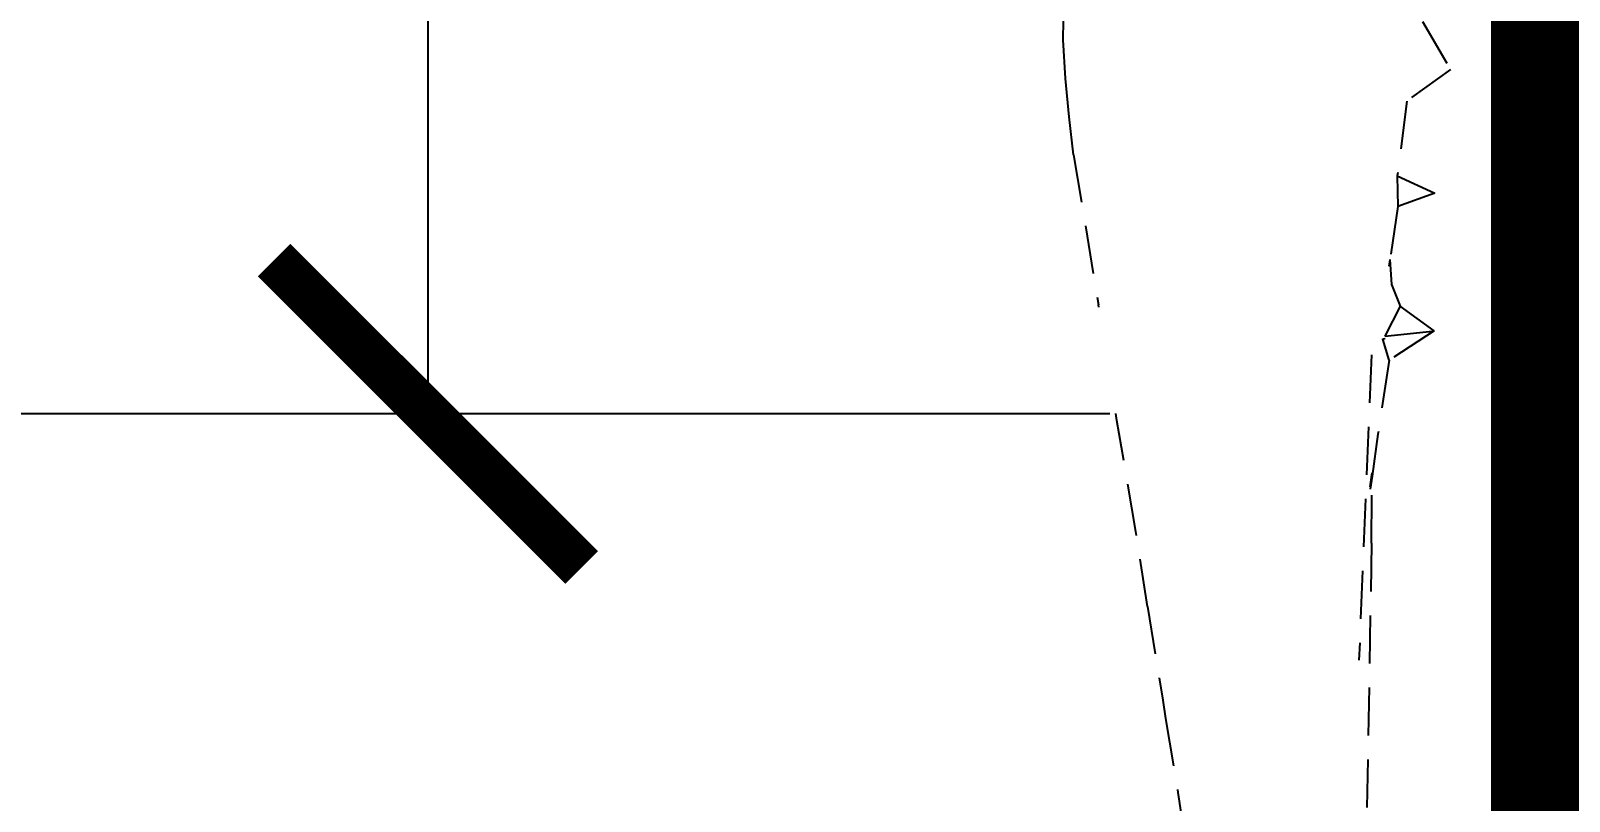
# Model space of a CAD drawing. Header units: millimetres. Extents: x 0 to 460473, y -68369 to 85219.
# Drawn here: x 229758.7 to 229958.7, y -30908.2 to -30807.9 of the extents above; entities that cross this region are included whole.
import ezdxf

# ---------------------------------------------------------------- set-up
doc = ezdxf.new("R2010")
doc.units = ezdxf.units.MM
doc.header["$LTSCALE"] = 50
doc.linetypes.add('HIDDEN2', pattern=[0.1875, 0.125, -0.0625])
for name, color, linetype in [('DIM', 7, 'Continuous'), ('fur', 6, 'Continuous'), ('hid', 8, 'HIDDEN2')]:
    doc.layers.add(name, color=color, linetype=linetype)
doc.styles.add('맑은 고딕', font='malgun.ttf')
doc.dimstyles.new('DH IN40', dxfattribs={"dimscale": 40, "dimtxt": 2.5, "dimasz": 1, "dimexe": 1.5, "dimexo": 1.5, "dimtad": 1, "dimdec": 7, "dimlunit": 6, "dimtxsty": '맑은 고딕', "dimblk": 'ARCHTICK', "dimcen": 2.5, "dimclrd": 256, "dimclre": 256, "dimclrt": 256, "dimadec": 0, "dimazin": 0, "dimtfac": 1, "dimtdec": 7, "dimtix": 1, "dimtmove": 0, "dimatfit": 3, "dimldrblk": 'ARCHTICK', "dimfxl": 1, "dimtfillclr": 1, "dimlwd": -1, "dimlwe": -1, "dimarcsym": 0})

# ---------------------------------------------------------------- blocks, each defined once
blk = doc.blocks.new('_ArchTick')
at = {"color": 0, "linetype": 'ByBlock', "const_width": 0.15}
blk.add_lwpolyline([(-0.5, -0.5), (0.5, 0.5)], dxfattribs=at)
blk = doc.blocks.new('*D439')
at = {"layer": 'Defpoints', "color": 0, "transparency": 16777216}
for p in [(229959, -29637.76), (229810.33, -30857.76), (229959, -30857.76)]:
    blk.add_point(p, dxfattribs=at)
at = {"layer": 'DIM', "transparency": 16777216}
for p, q in [((229899, -29637.76), (229750.33, -29637.76)), ((229810.33, -29637.76), (229810.33, -30857.76)), ((229899, -30857.76), (229750.33, -30857.76))]:
    blk.add_line(p, q, dxfattribs=at)
at = {"layer": 'DIM', "transparency": 16777216, "xscale": 40, "yscale": 40, "zscale": 40}
for p, rotation in [((229810.33, -29637.76), 90), ((229810.33, -30857.76), 270)]:
    blk.add_blockref('_ArchTick', p, dxfattribs=dict(at, rotation=rotation))
at = {"layer": 'DIM', "transparency": 16777216, "insert": (229725.01, -30247.76), "char_height": 100, "attachment_point": 5, "rotation": 90, "style": '맑은 고딕'}
blk.add_mtext('1,220', dxfattribs=at)

msp = doc.modelspace()

# ---------------------------------------------------------------- linework, layer by layer
at = {"layer": 'fur', "color": 40, "lineweight": 50, "true_color": 0xf8d731, "const_width": 20}
msp.add_lwpolyline([(227948.79534532, -29852.15140199), (229958.57693828, -29852.15140199), (229958.57693828, -31062.19639215), (227948.79534532, -31062.19639215)], close=True, dxfattribs=at)
at = {"layer": 'hid'}
for p, q in [((229958.49139526, -30797.10229871), (229956.26839995, -30929.40205013)), ((229892.92258467, -30809.12684069), (229893.02856855, -30804.07718785)), ((229939.65481203, -30806.74577983), (229943.29992443, -30812.96558179)), ((229893.24786854, -30814.14854353), (229892.92258467, -30809.12684069)), ((229943.29992443, -30812.96558179), (229937.6204547, -30817.07886965)), ((229893.73246152, -30819.12604942), (229893.24786854, -30814.14854353)), ((229937.6204547, -30817.07886965), (229936.39197483, -30826.79172286)), ((229894.30104173, -30824.07777155), (229893.73246152, -30819.12604942)), ((229894.30104173, -30824.07777155), (229897.52036073, -30843.56971765)), ((229936.39197483, -30826.79172286), (229941.24856968, -30829.07959501)), ((229936.39197483, -30826.79172286), (229936.46929641, -30830.81848589)), ((229936.46929641, -30830.81848589), (229935.43840099, -30837.68197331)), ((229941.24856968, -30829.07959501), (229936.46929641, -30830.81848589)), ((229935.43840099, -30837.68197331), (229935.30813964, -30838.54922632)), ((229935.43840099, -30837.68197331), (229935.64208886, -30840.92489796)), ((229935.64208886, -30840.92489796), (229936.77591645, -30843.75317221)), ((229897.56633046, -30843.87473022), (229897.52036073, -30843.56971765)), ((229936.77591645, -30843.75317221), (229934.7535573, -30847.64564046)), ((229941.17291452, -30846.98713108), (229936.77591645, -30843.75317221)), ((229934.7535573, -30847.64564046), (229941.17291452, -30846.98713108)), ((229941.17291452, -30846.98713108), (229935.33880164, -30850.79508886)), ((229934.81977284, -30848.0019744), (229934.49759622, -30848.05343851)), ((229934.49759622, -30848.05343851), (229934.5007584, -30848.02269524)), ((229935.33880164, -30850.79508886), (229934.49759622, -30848.05343851)), ((229933.0298194, -30850.07516474), (229931.40273348, -30889.81868285)), ((229935.33880164, -30850.79508886), (229933.87035826, -30860.41704509)), ((229899.93952225, -30858.62458261), (229899.78814208, -30857.73446331)), ((229902.39481101, -30873.06174344), (229899.93952225, -30858.62458261)), ((229933.87035826, -30860.41704509), (229933.11215944, -30865.88639174)), ((229932.87420144, -30867.27592847), (229933.11513976, -30865.44825172)), ((229933.11215944, -30865.88639174), (229932.88097475, -30867.55406668)), ((229933.05281591, -30874.61052538), (229933.11215944, -30865.88639174)), ((229933.11215944, -30865.88639174), (229933.11513976, -30865.44825172)), ((229903.91024725, -30882.83879185), (229902.39481101, -30873.06174344)), ((229933.05281591, -30874.61052538), (229931.99165236, -30932.82226225)), ((229903.91024725, -30882.83879185), (229905.87969193, -30895.01669392)), ((229905.87969193, -30895.01669392), (229906.25722371, -30897.38638266)), ((229906.25722371, -30897.38638266), (229907.84898167, -30907.01090141)), ((229907.84898167, -30907.01090141), (229909.34808705, -30916.57031685))]:
    msp.add_line(p, q, dxfattribs=at)

# ---------------------------------------------------------------- dimensions: what is measured, and where the dimension line sits
at = {"layer": 'DIM'}
dim = msp.add_linear_dim(base=(229810.3343327804, -30857.76328172), p1=(229958.9986514582, -29637.76328172), p2=(229958.9986514582, -30857.76328172), angle=90, dimstyle='DH IN40', dxfattribs=at)
dim.commit()
dim.dimension.update_dxf_attribs({"geometry": '*D439', "text_midpoint": (229725.0082458239, -30247.7632817201)})

doc.saveas('drawing.dxf')
